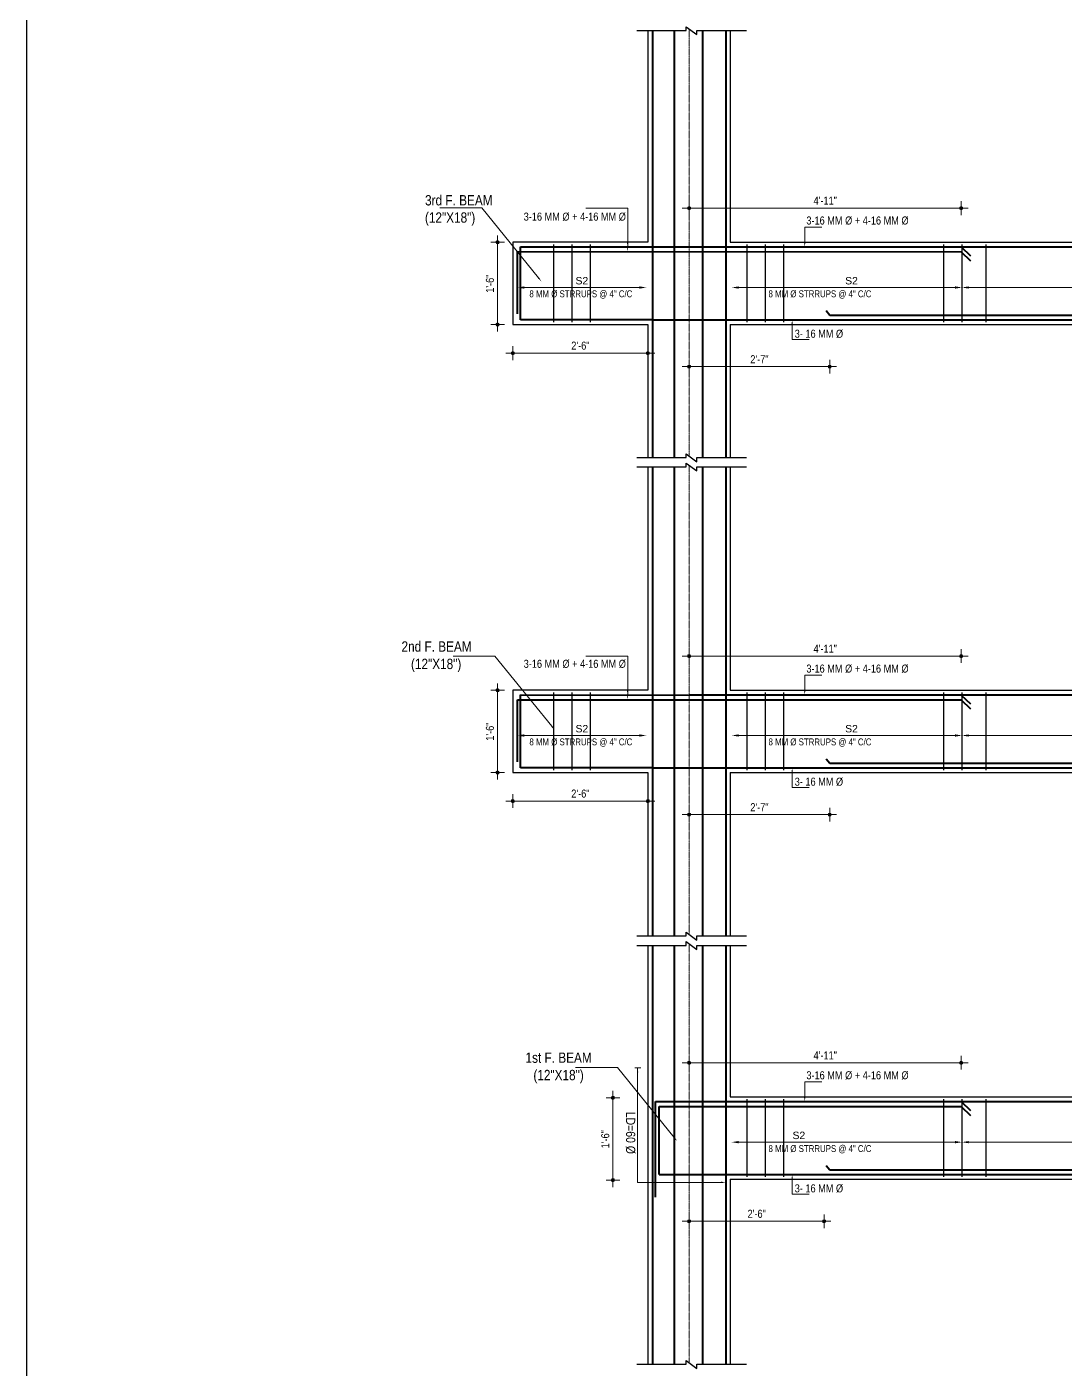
# Model space of a CAD drawing. Header units: inches. Extents: x 57837 to 133168, y 6972 to 27776.
# Drawn here: x 73178 to 74086, y 13592 to 14766 of the extents above; entities that cross this region are included whole.
import ezdxf

# ---------------------------------------------------------------- set-up
doc = ezdxf.new("R2010")
doc.units = ezdxf.units.IN
doc.header["$MEASUREMENT"] = 0
doc.linetypes.add('CENTER', pattern=[2, 1.25, -0.25, 0.25, -0.25])
doc.linetypes.add('CENTER2', pattern=[1.125, 0.75, -0.125, 0.125, -0.125])
for name, color, linetype, lineweight in [('CENTER', 9, 'CENTER', 5), ('DIM', 2, 'Continuous', 13), ('ROD', 1, 'Continuous', 40), ('STIRRUPS', 4, 'Continuous', 30)]:
    doc.layers.add(name, color=color, linetype=linetype, lineweight=lineweight)
for name, color, linetype in [('elevation', 3, 'Continuous'), ('text', 255, 'Continuous'), ('walls', 32, 'Continuous')]:
    doc.layers.add(name, color=color, linetype=linetype)
doc.styles.add('Arial', font='arial.ttf', dxfattribs={"height": 6.5})
doc.styles.get("Standard").update_dxf_attribs({"font": 'ARIALN.TTF', "height": 7})

msp = doc.modelspace()

# ---------------------------------------------------------------- hatches: boundary and pattern name
at = {"lineweight": 13}
h = msp.add_hatch(color=256, dxfattribs=at)
edge = h.paths.add_edge_path()
edge.add_arc((73757.1, 14607.3), 1.42, 180, 540)
h = msp.add_hatch(color=256, dxfattribs=at)
edge = h.paths.add_edge_path()
edge.add_arc((73994.9, 14607.3), 1.42, 0, 360)
h = msp.add_hatch(color=256, dxfattribs=at)
edge = h.paths.add_edge_path()
edge.add_arc((73589.7, 14577.5), 1.42, 90, 450)
h = msp.add_hatch(color=256, dxfattribs=at)
edge = h.paths.add_edge_path()
edge.add_arc((73589.7, 14505.5), 1.42, -90, 270)
h = msp.add_hatch(color=256, dxfattribs=at)
edge = h.paths.add_edge_path()
edge.add_arc((73603, 14480.5), 1.42, 180, 540)
h = msp.add_hatch(color=256, dxfattribs=at)
edge = h.paths.add_edge_path()
edge.add_arc((73721.1, 14480.5), 1.42, 0, 360)
h = msp.add_hatch(color=256, dxfattribs=at)
edge = h.paths.add_edge_path()
edge.add_arc((73757.1, 14468.7), 1.42, 180, 540)
h = msp.add_hatch(color=256, dxfattribs=at)
edge = h.paths.add_edge_path()
edge.add_arc((73880, 14468.7), 1.42, 0, 360)
h = msp.add_hatch(color=256, dxfattribs=at)
edge = h.paths.add_edge_path()
edge.add_arc((73757.1, 14215.6), 1.42, 180, 540)
h = msp.add_hatch(color=256, dxfattribs=at)
edge = h.paths.add_edge_path()
edge.add_arc((73994.9, 14215.6), 1.42, 0, 360)
h = msp.add_hatch(color=256, dxfattribs=at)
edge = h.paths.add_edge_path()
edge.add_arc((73589.7, 14185.8), 1.42, 90, 450)
h = msp.add_hatch(color=256, dxfattribs=at)
edge = h.paths.add_edge_path()
edge.add_arc((73589.7, 14113.8), 1.42, -90, 270)
h = msp.add_hatch(color=256, dxfattribs=at)
edge = h.paths.add_edge_path()
edge.add_arc((73603, 14088.8), 1.42, 180, 540)
h = msp.add_hatch(color=256, dxfattribs=at)
edge = h.paths.add_edge_path()
edge.add_arc((73721.1, 14088.8), 1.42, 0, 360)
h = msp.add_hatch(color=256, dxfattribs=at)
edge = h.paths.add_edge_path()
edge.add_arc((73757.1, 14077), 1.42, 180, 540)
h = msp.add_hatch(color=256, dxfattribs=at)
edge = h.paths.add_edge_path()
edge.add_arc((73880, 14077), 1.42, 0, 360)
h = msp.add_hatch(color=256, dxfattribs=at)
edge = h.paths.add_edge_path()
edge.add_arc((73757.1, 13860), 1.42, 180, 540)
h = msp.add_hatch(color=256, dxfattribs=at)
edge = h.paths.add_edge_path()
edge.add_arc((73994.9, 13860), 1.42, 0, 360)
h = msp.add_hatch(color=256, dxfattribs=at)
edge = h.paths.add_edge_path()
edge.add_arc((73690.5, 13829.4), 1.42, 90, 450)
h = msp.add_hatch(color=256, dxfattribs=at)
edge = h.paths.add_edge_path()
edge.add_arc((73690.5, 13757.4), 1.42, -90, 270)
h = msp.add_hatch(color=256, dxfattribs=at)
edge = h.paths.add_edge_path()
edge.add_arc((73757.1, 13721.4), 1.42, 180, 540)
h = msp.add_hatch(color=256, dxfattribs=at)
edge = h.paths.add_edge_path()
edge.add_arc((73875.1, 13721.4), 1.42, 0, 360)

# ---------------------------------------------------------------- linework, layer by layer
at = {"color": 1}
msp.add_line((73178.2, 12664.4), (73178.2, 16390.9), dxfattribs=at)
for p, q in [((73721.1, 14762.9), (73721.1, 14577.5)), ((73721.1, 14762.9), (73721.1, 14577.5)), ((73721.1, 14762.6), (73721.1, 14577.5)), ((73793.1, 14762.6), (73793.1, 14577.5)), ((73721.1, 14577.5), (73603, 14577.5)), ((73603, 14577.5), (73603, 14505.5)), ((73793.1, 14577.5), (73840.9, 14577.5)), ((73840.9, 14577.5), (74512.2, 14577.5)), ((73603, 14505.5), (73721.1, 14505.5)), ((73721.1, 14505.5), (73721.1, 14389.2)), ((73793.1, 14505.5), (74512.2, 14505.5)), ((73793.1, 14505.5), (73793.1, 14389.2)), ((73721.1, 14381.4), (73721.1, 14185.8)), ((73721.1, 14381.4), (73721.1, 14185.8)), ((73721.1, 14381), (73721.1, 14185.8)), ((73793.1, 14381), (73793.1, 14185.8)), ((73721.1, 14185.8), (73603, 14185.8)), ((73603, 14185.8), (73603, 14113.8)), ((73793.1, 14185.8), (73840.9, 14185.8)), ((73840.9, 14185.8), (74512.2, 14185.8)), ((73603, 14113.8), (73721.1, 14113.8)), ((73721.1, 14113.8), (73721.1, 13970.9)), ((73793.1, 14113.8), (74512.2, 14113.8)), ((73793.1, 14113.8), (73793.1, 13970.9)), ((73721.1, 13962.7), (73721.1, 13596.4)), ((73793.1, 13962.7), (73793.1, 13830.2)), ((73793.1, 13830.2), (73840.9, 13830.2)), ((73840.9, 13830.2), (74512.2, 13830.2)), ((73793.1, 13758.2), (74512.2, 13758.2)), ((73793.1, 13758.2), (73793.1, 13596.4))]:
    msp.add_line(p, q)
at = {"lineweight": 13}
for p, q in [((73757.1, 14601.3), (73757.1, 14613.3)), ((73994.9, 14613.3), (73994.9, 14601.3)), ((73763.1, 14607.3), (73751.1, 14607.3)), ((73988.9, 14607.3), (74000.9, 14607.3)), ((73583.7, 14577.5), (73595.7, 14577.5)), ((73589.7, 14571.5), (73589.7, 14583.5)), ((73589.7, 14511.5), (73589.7, 14499.5)), ((73595.7, 14505.5), (73583.7, 14505.5)), ((73603, 14474.5), (73603, 14486.5)), ((73721.1, 14486.5), (73721.1, 14474.5)), ((73609, 14480.5), (73597, 14480.5)), ((73715.1, 14480.5), (73727.1, 14480.5)), ((73757.1, 14462.7), (73757.1, 14474.7)), ((73880, 14474.7), (73880, 14462.7)), ((73763.1, 14468.7), (73751.1, 14468.7)), ((73874, 14468.7), (73886, 14468.7)), ((73763.1, 14215.6), (73751.1, 14215.6)), ((73757.1, 14209.6), (73757.1, 14221.6)), ((73988.9, 14215.6), (74000.9, 14215.6)), ((73994.9, 14221.6), (73994.9, 14209.6)), ((73589.7, 14179.8), (73589.7, 14191.8)), ((73583.7, 14185.8), (73595.7, 14185.8)), ((73589.7, 14119.8), (73589.7, 14107.8)), ((73595.7, 14113.8), (73583.7, 14113.8)), ((73609, 14088.8), (73597, 14088.8)), ((73603, 14082.8), (73603, 14094.8)), ((73715.1, 14088.8), (73727.1, 14088.8)), ((73721.1, 14094.8), (73721.1, 14082.8)), ((73763.1, 14077), (73751.1, 14077)), ((73757.1, 14071), (73757.1, 14083)), ((73874, 14077), (73886, 14077)), ((73880, 14083), (73880, 14071)), ((73757.1, 13854), (73757.1, 13866)), ((73994.9, 13866), (73994.9, 13854)), ((73763.1, 13860), (73751.1, 13860)), ((73988.9, 13860), (74000.9, 13860)), ((73684.5, 13829.4), (73696.5, 13829.4)), ((73690.5, 13823.4), (73690.5, 13835.4)), ((73696.5, 13757.4), (73684.5, 13757.4)), ((73690.5, 13763.4), (73690.5, 13751.4)), ((73763.1, 13721.4), (73751.1, 13721.4)), ((73757.1, 13715.4), (73757.1, 13727.4)), ((73869.1, 13721.4), (73881.1, 13721.4)), ((73875.1, 13727.4), (73875.1, 13715.4))]:
    msp.add_line(p, q, dxfattribs=at)
for centre in [(73757.1, 14607.3), (73994.9, 14607.3), (73589.7, 14577.5), (73589.7, 14505.5), (73603, 14480.5), (73721.1, 14480.5), (73757.1, 14468.7), (73880, 14468.7), (73757.1, 14215.6), (73994.9, 14215.6), (73589.7, 14185.8), (73589.7, 14113.8), (73603, 14088.8), (73721.1, 14088.8), (73757.1, 14077), (73880, 14077), (73757.1, 13860), (73994.9, 13860), (73690.5, 13829.4), (73690.5, 13757.4), (73757.1, 13721.4), (73875.1, 13721.4)]:
    msp.add_circle(centre, 1.42, dxfattribs=at)
at = {"layer": 'CENTER', "linetype": 'CENTER2', "lineweight": 5}
for p, q in [((73757.1, 14763.9), (73757.1, 14390.5)), ((73757.1, 14382.4), (73757.1, 13972.2)), ((73757.1, 13964.1), (73757.1, 13597.7))]:
    msp.add_line(p, q, dxfattribs=at)
at = {"layer": 'DIM', "ltscale": 3}
for p, q in [((73575.9, 14607.6), (73539.3, 14607.6)), ((73625.5, 14546.3), (73575.9, 14607.6)), ((73703.4, 14607.3), (73666.7, 14607.3)), ((73703.4, 14607.3), (73666.7, 14607.3)), ((73703.4, 14573.6), (73703.4, 14607.3)), ((73703.4, 14577.4), (73703.4, 14607.3)), ((73847.2, 14505.6), (73847.2, 14492.5)), ((73847.2, 14492.5), (73862, 14492.5)), ((73587.4, 14215.5), (73550.8, 14215.5)), ((73637, 14154.3), (73587.4, 14215.5)), ((73703.4, 14215.6), (73666.7, 14215.6)), ((73703.4, 14215.6), (73666.7, 14215.6)), ((73703.4, 14181.8), (73703.4, 14215.6)), ((73703.4, 14185.6), (73703.4, 14215.6)), ((73847.2, 14113.8), (73847.2, 14100.8)), ((73847.2, 14100.8), (73862, 14100.8)), ((73694.4, 13856), (73657.8, 13856)), ((73744, 13794.8), (73694.4, 13856)), ((73709.6, 13855.6), (73714.8, 13855.6)), ((73712, 13755.4), (73712, 13855.6)), ((73712, 13851.6), (73712, 13842.5)), ((73847.2, 13758.2), (73847.2, 13745.2)), ((73785.1, 13755.4), (73712, 13755.4)), ((73847.2, 13745.2), (73862, 13745.2))]:
    msp.add_line(p, q, dxfattribs=at)
at = {"layer": 'DIM'}
for p, q in [((73761.1, 14607.3), (73990.9, 14607.3)), ((73589.7, 14573.5), (73589.7, 14509.5)), ((73717.1, 14480.5), (73607, 14480.5)), ((73761.1, 14468.7), (73876, 14468.7)), ((73761.1, 14215.6), (73990.9, 14215.6)), ((73589.7, 14181.8), (73589.7, 14117.8)), ((73717.1, 14088.8), (73607, 14088.8)), ((73761.1, 14077), (73876, 14077)), ((73761.1, 13860), (73990.9, 13860)), ((73690.5, 13825.4), (73690.5, 13761.4)), ((73761.1, 13721.4), (73871.1, 13721.4))]:
    msp.add_line(p, q, dxfattribs=at)
at = {"layer": 'DIM', "ltscale": 3, "extrusion": (0, 0, -1)}
for p, q in [((73858.2, 14577.6), (73858.2, 14590.6)), ((73858.2, 14590.6), (73873, 14590.6)), ((73858.2, 14185.9), (73858.2, 14198.9)), ((73858.2, 14198.9), (73873, 14198.9)), ((73858.2, 13830.3), (73858.2, 13843.3)), ((73858.2, 13843.3), (73873, 13843.3))]:
    msp.add_line(p, q, dxfattribs=at)
at = {"layer": 'DIM', "lineweight": 9}
for p, q in [((73713.7, 14537.9), (73613, 14537.9)), ((73800.4, 14537.9), (73989.6, 14537.9)), ((74001.6, 14537.9), (74303.6, 14537.9)), ((73713.7, 14146.2), (73613, 14146.2)), ((73800.4, 14146.2), (73989.6, 14146.2)), ((74001.6, 14146.2), (74303.6, 14146.2)), ((73800.4, 13790.6), (73989.6, 13790.6)), ((74001.6, 13790.6), (74303.6, 13790.6))]:
    msp.add_line(p, q, dxfattribs=at)
at = {"layer": 'DIM', "ltscale": 3}
for points in [[(73704, 14577.4), (73703.4, 14573.4), (73702.7, 14577.4)], [(73704, 14573.6), (73703.4, 14569.6), (73702.7, 14573.6)], [(73626, 14546.7), (73628, 14543.2), (73625, 14545.9)], [(73846.5, 14505.6), (73847.2, 14509.6), (73847.8, 14505.6)], [(73704, 14185.6), (73703.4, 14181.6), (73702.7, 14185.6)], [(73704, 14181.8), (73703.4, 14177.8), (73702.7, 14181.8)], [(73637.5, 14154.7), (73639.5, 14151.2), (73636.5, 14153.9)], [(73846.5, 14113.8), (73847.2, 14117.8), (73847.8, 14113.8)], [(73711.4, 13851.6), (73712, 13855.6), (73712.7, 13851.6)], [(73744.5, 13795.2), (73746.5, 13791.7), (73743.5, 13794.4)], [(73785.1, 13756.1), (73789.1, 13755.4), (73785.1, 13754.8)], [(73846.5, 13758.2), (73847.2, 13762.2), (73847.8, 13758.2)]]:
    msp.add_solid(points, dxfattribs=at)
at = {"layer": 'DIM', "ltscale": 3, "extrusion": (0, 0, -1)}
for points in [[(-73857.5, 14577.6), (-73858.2, 14573.6), (-73858.8, 14577.6)], [(-73857.5, 14185.9), (-73858.2, 14181.9), (-73858.8, 14185.9)], [(-73857.5, 13830.3), (-73858.2, 13826.3), (-73858.8, 13830.3)]]:
    msp.add_solid(points, dxfattribs=at)
at = {"layer": 'DIM'}
for points in [[(73613, 14538.9), (73613, 14536.9), (73607, 14537.9)], [(73713.7, 14538.9), (73713.7, 14536.9), (73719.7, 14537.9)], [(73800.4, 14538.9), (73800.4, 14536.9), (73794.4, 14537.9)], [(73989.6, 14538.9), (73989.6, 14536.9), (73995.6, 14537.9)], [(74001.6, 14538.9), (74001.6, 14536.9), (73995.6, 14537.9)], [(73613, 14147.2), (73613, 14145.2), (73607, 14146.2)], [(73713.7, 14147.2), (73713.7, 14145.2), (73719.7, 14146.2)], [(73800.4, 14147.2), (73800.4, 14145.2), (73794.4, 14146.2)], [(73989.6, 14147.2), (73989.6, 14145.2), (73995.6, 14146.2)], [(74001.6, 14147.2), (74001.6, 14145.2), (73995.6, 14146.2)], [(73800.4, 13791.6), (73800.4, 13789.6), (73794.4, 13790.6)], [(73989.6, 13791.6), (73989.6, 13789.6), (73995.6, 13790.6)], [(74001.6, 13791.6), (74001.6, 13789.6), (73995.6, 13790.6)]]:
    msp.add_solid(points, dxfattribs=at)
at = {"layer": 'elevation'}
for p, q in [((73721.1, 14762.6), (73721.1, 14577.5)), ((73721.1, 14381), (73721.1, 14185.8))]:
    msp.add_line(p, q, dxfattribs=at)
at = {"layer": 'ROD'}
for p, q in [((73725.1, 14762.6), (73725.1, 14389.2)), ((73743.9, 14762.7), (73743.9, 14389.3)), ((73768.9, 14762.7), (73768.9, 14389.3)), ((73789.1, 14762.6), (73789.1, 14389.2)), ((73607, 14515), (73607, 14569.3)), ((73607, 14569.3), (73995, 14569.2)), ((73609.7, 14509.7), (73609.7, 14573.4)), ((73609.7, 14573.4), (73994.9, 14573.4)), ((73730.8, 14573.4), (73730.8, 14573.4)), ((73757.1, 14573.4), (74548.2, 14573.3)), ((73994.9, 14573.4), (74003.1, 14565.5)), ((73995, 14569.2), (74003.2, 14561.3)), ((73725.1, 14509.7), (73609.7, 14509.7)), ((73725.1, 14509.7), (74548.2, 14509.5)), ((73880, 14513.5), (73876.9, 14517.4)), ((74416.3, 14513.5), (73880, 14513.5)), ((73725.1, 14381), (73725.1, 13970.9)), ((73743.9, 14381.1), (73743.9, 13971)), ((73768.9, 14381.1), (73768.9, 13971)), ((73789.1, 14381), (73789.1, 13970.9)), ((73609.7, 14117.9), (73609.7, 14181.7)), ((73609.7, 14181.7), (73994.9, 14181.6)), ((73730.8, 14181.7), (73730.8, 14181.7)), ((73757.1, 14181.7), (74548.2, 14181.6)), ((73994.9, 14181.6), (74003.1, 14173.8)), ((73607, 14123.3), (73607, 14177.5)), ((73607, 14177.5), (73995, 14177.5)), ((73995, 14177.5), (74003.2, 14169.6)), ((73880, 14121.8), (73876.9, 14125.6)), ((74416.3, 14121.8), (73880, 14121.8)), ((73725.1, 14117.9), (73609.7, 14117.9)), ((73725.1, 14117.9), (74548.2, 14117.8)), ((73725.1, 13962.7), (73725.1, 13596.4)), ((73743.9, 13962.8), (73743.9, 13596.4)), ((73768.9, 13962.8), (73768.9, 13596.4)), ((73789.1, 13962.7), (73789.1, 13596.4)), ((73727.8, 13742.4), (73727.8, 13826.1)), ((73727.8, 13826.1), (73994.9, 13826.1)), ((73730.8, 13826.1), (74548.2, 13826)), ((73730.8, 13826.1), (73730.8, 13826.1)), ((73730.8, 13762.3), (73730.8, 13821.9)), ((73730.8, 13821.9), (73995, 13821.9)), ((73994.9, 13826.1), (74003.1, 13818.2)), ((73995, 13821.9), (74003.2, 13814)), ((73880, 13766.2), (73876.9, 13770)), ((73730.8, 13762.3), (74548.2, 13762.2)), ((74416.3, 13766.2), (73880, 13766.2))]:
    msp.add_line(p, q, dxfattribs=at)
at = {"layer": 'STIRRUPS'}
for p, q in [((73638.6, 14575.6), (73638.6, 14507.6)), ((73654.6, 14575.6), (73654.6, 14507.6)), ((73670.6, 14575.6), (73670.6, 14507.6)), ((73807.6, 14575.6), (73807.6, 14507.6)), ((73823.6, 14575.6), (73823.6, 14507.6)), ((73839.6, 14575.6), (73839.6, 14507.6)), ((73979.6, 14575.6), (73979.6, 14507.6)), ((73979.6, 14575.6), (73979.6, 14507.6)), ((73979.6, 14575.6), (73979.6, 14507.6)), ((73995.6, 14575.6), (73995.6, 14507.6)), ((73995.6, 14575.6), (73995.6, 14507.6)), ((74016.6, 14575.6), (74016.6, 14507.6)), ((73638.6, 14183.9), (73638.6, 14115.9)), ((73654.6, 14183.9), (73654.6, 14115.9)), ((73670.6, 14183.8), (73670.6, 14115.8)), ((73807.6, 14183.9), (73807.6, 14115.9)), ((73823.6, 14183.9), (73823.6, 14115.9)), ((73839.6, 14183.8), (73839.6, 14115.8)), ((73979.6, 14183.8), (73979.6, 14115.8)), ((73979.6, 14183.8), (73979.6, 14115.8)), ((73979.6, 14183.8), (73979.6, 14115.8)), ((73995.6, 14183.8), (73995.6, 14115.8)), ((73995.6, 14183.8), (73995.6, 14115.8)), ((74016.6, 14183.8), (74016.6, 14115.8)), ((73807.6, 13828.3), (73807.6, 13760.3)), ((73823.6, 13828.3), (73823.6, 13760.3)), ((73839.6, 13828.2), (73839.6, 13760.2)), ((73979.6, 13828.2), (73979.6, 13760.2)), ((73979.6, 13828.2), (73979.6, 13760.2)), ((73979.6, 13828.2), (73979.6, 13760.2)), ((73995.6, 13828.2), (73995.6, 13760.2)), ((73995.6, 13828.2), (73995.6, 13760.2)), ((74016.6, 13828.2), (74016.6, 13760.2))]:
    msp.add_line(p, q, dxfattribs=at)
at = {"layer": 'walls', "color": 6}
for p, q in [((73754.4, 14762.6), (73754.4, 14765.8)), ((73754.4, 14765.8), (73763.9, 14759)), ((73711.4, 14762.6), (73754.4, 14762.6)), ((73763.9, 14759), (73763.9, 14762.6)), ((73763.9, 14762.6), (73807.4, 14762.6)), ((73754.4, 14389.2), (73754.4, 14392.4)), ((73754.4, 14392.4), (73763.9, 14385.6)), ((73711.4, 14389.2), (73754.4, 14389.2)), ((73711.4, 14381), (73754.4, 14381)), ((73754.4, 14381), (73754.4, 14384.3)), ((73754.4, 14384.3), (73763.9, 14377.5)), ((73763.9, 14385.6), (73763.9, 14389.2)), ((73763.9, 14389.2), (73807.4, 14389.2)), ((73763.9, 14377.5), (73763.9, 14381)), ((73763.9, 14381), (73807.4, 14381)), ((73711.4, 13970.9), (73754.4, 13970.9)), ((73754.4, 13970.9), (73754.4, 13974.1)), ((73754.4, 13974.1), (73763.9, 13967.3)), ((73763.9, 13967.3), (73763.9, 13970.9)), ((73763.9, 13970.9), (73807.4, 13970.9)), ((73711.4, 13962.7), (73754.4, 13962.7)), ((73754.4, 13962.7), (73754.4, 13966)), ((73754.4, 13966), (73763.9, 13959.2)), ((73763.9, 13959.2), (73763.9, 13962.7)), ((73763.9, 13962.7), (73807.4, 13962.7)), ((73711.4, 13596.4), (73754.4, 13596.4)), ((73754.4, 13596.4), (73754.4, 13599.6)), ((73754.4, 13599.6), (73763.9, 13592.8)), ((73763.9, 13592.8), (73763.9, 13596.4)), ((73763.9, 13596.4), (73807.4, 13596.4))]:
    msp.add_line(p, q, dxfattribs=at)

# ---------------------------------------------------------------- texts
at = {"layer": 'DIM'}
for s, p in [('4\'-11"', (73865.9, 14610.4)), ('2\'-6"', (73654.1, 14483.6)), ('2\'-7"', (73810.6, 14471.7)), ('4\'-11"', (73865.9, 14218.6)), ('2\'-6"', (73654.1, 14091.9)), ('2\'-7"', (73810.6, 14080)), ('4\'-11"', (73865.9, 13863)), ('2\'-6"', (73808.2, 13724.5))]:
    msp.add_text(s, height=7, dxfattribs=at).set_placement(p)
for p in [(73586.5, 14533.3), (73586.5, 14141.6), (73687.3, 13785.2)]:
    msp.add_text('1\'-6"', height=7, rotation=90, dxfattribs=at).set_placement(p)
at = {"layer": 'DIM', "style": 'Arial'}
for p in [(73657.8, 14540.6), (73893.5, 14540.6), (73657.8, 14148.9), (73893.5, 14148.9), (73847.5, 13793.3)]:
    msp.add_text('S2', height=6.5, dxfattribs=at).set_placement(p)
at = {"layer": 'text'}
for s, height, p in [('3rd F. BEAM', 9, (73526.3, 14609.7)), ('(12"X18")', 9, (73526.2, 14594.6)), ('3-16 MM Ø + 4-16 MM Ø', 7, (73612.5, 14596.4)), ('3-16 MM Ø + 4-16 MM Ø', 7, (73859.6, 14593)), ('8 MM Ø STRRUPS @ 4" C/C', 6, (73617.5, 14529.4)), ('8 MM Ø STRRUPS @ 4" C/C', 6, (73826.5, 14529.4)), ('3- 16 MM Ø', 7, (73849.4, 14494)), ('2nd F. BEAM', 9, (73505.7, 14219.5)), ('(12"X18")', 9, (73514, 14204.3)), ('3-16 MM Ø + 4-16 MM Ø', 7, (73612.5, 14205.4)), ('3-16 MM Ø + 4-16 MM Ø', 7, (73859.6, 14201.2)), ('8 MM Ø STRRUPS @ 4" C/C', 6, (73617.5, 14137.6)), ('8 MM Ø STRRUPS @ 4" C/C', 6, (73826.5, 14137.6)), ('3- 16 MM Ø', 7, (73849.4, 14102.3)), ('1st F. BEAM', 9, (73614.1, 13860)), ('(12"X18")', 9, (73621, 13844.8)), ('3-16 MM Ø + 4-16 MM Ø', 7, (73859.6, 13845.6)), ('8 MM Ø STRRUPS @ 4" C/C', 6, (73826.5, 13782)), ('3- 16 MM Ø', 7, (73849.4, 13746.7))]:
    msp.add_text(s, height=height, dxfattribs=at).set_placement(p)
msp.add_text('LD=60 Ø', height=8, rotation=270, dxfattribs=at).set_placement((73702, 13817.2))

doc.saveas('drawing.dxf')
